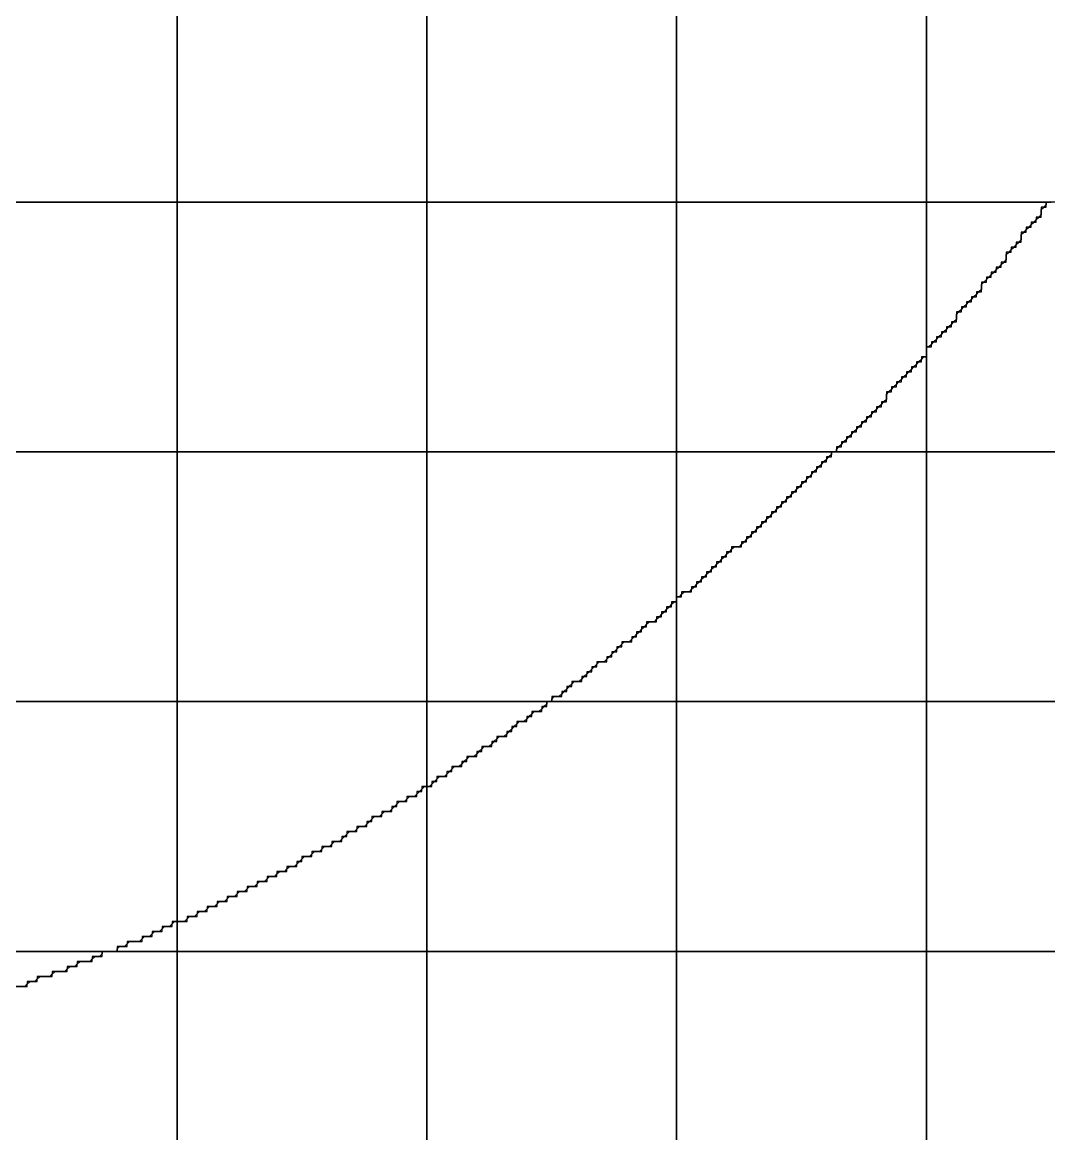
# Model space of a CAD drawing. Header units: metres. Extents: x -2.2 to 1, y -5.2 to 5.1.
# Drawn here: x 0.05 to 0.563, y -4.252 to -3.696 of the extents above; entities that cross this region are included whole.
import ezdxf

# ---------------------------------------------------------------- set-up
doc = ezdxf.new("R2010")
doc.units = ezdxf.units.M

msp = doc.modelspace()

# ---------------------------------------------------------------- linework, layer by layer
at = {"layer": '7', "color": 1}
for points in [[(0.00207, -3.7855, 0), (0.12707, -3.7855, 0), (0.12707, -3.6605, 0), (0.04707, -3.6605, 0)], [(0.12707, -3.7855, 0), (0.25207, -3.7855, 0), (0.25207, -3.6605, 0), (0.12707, -3.6605, 0), (0.12707, -3.7855, 0)], [(0.25207, -3.7855, 0), (0.37707, -3.7855, 0), (0.37707, -3.6605, 0), (0.25207, -3.6605, 0), (0.25207, -3.7855, 0)], [(0.37707, -3.7855, 0), (0.50207, -3.7855, 0), (0.50207, -3.6605, 0), (0.37707, -3.6605, 0), (0.37707, -3.7855, 0)], [(0.50207, -3.6605, 0), (0.50207, -3.7855, 0)], [(0.00207, -3.9105, 0), (0.12707, -3.9105, 0), (0.12707, -3.7855, 0), (0.00207, -3.7855, 0), (0.00207, -3.9105, 0)], [(0.12707, -3.9105, 0), (0.25207, -3.9105, 0), (0.25207, -3.7855, 0), (0.12707, -3.7855, 0), (0.12707, -3.9105, 0)], [(0.25207, -3.9105, 0), (0.37707, -3.9105, 0), (0.37707, -3.7855, 0), (0.25207, -3.7855, 0), (0.25207, -3.9105, 0)], [(0.37707, -3.9105, 0), (0.45707, -3.9105, 0), (0.45707, -3.90925, 0), (0.45832, -3.908, 0), (0.45957, -3.908, 0), (0.45957, -3.90675, 0), (0.46082, -3.9055, 0), (0.46207, -3.9055, 0), (0.46207, -3.90425, 0), (0.46332, -3.903, 0), (0.46457, -3.903, 0), (0.46457, -3.90175, 0), (0.46582, -3.9005, 0), (0.46707, -3.9005, 0), (0.46707, -3.89925, 0), (0.46832, -3.898, 0), (0.46957, -3.898, 0), (0.46957, -3.89675, 0), (0.47082, -3.8955, 0), (0.47207, -3.8955, 0), (0.47207, -3.89425, 0), (0.47332, -3.893, 0), (0.47457, -3.893, 0), (0.47457, -3.89175, 0), (0.47582, -3.8905, 0), (0.47707, -3.8905, 0), (0.47707, -3.88925, 0), (0.47832, -3.888, 0), (0.47957, -3.888, 0), (0.47957, -3.88675, 0), (0.48082, -3.8855, 0), (0.48207, -3.8855, 0), (0.48207, -3.88175, 0), (0.48332, -3.8805, 0), (0.48457, -3.8805, 0), (0.48457, -3.87925, 0), (0.48582, -3.878, 0), (0.48707, -3.878, 0), (0.48707, -3.87675, 0), (0.48832, -3.8755, 0), (0.48957, -3.8755, 0), (0.48957, -3.87425, 0), (0.49082, -3.873, 0), (0.49207, -3.873, 0), (0.49207, -3.87175, 0), (0.49332, -3.8705, 0), (0.49457, -3.8705, 0), (0.49457, -3.86925, 0), (0.49582, -3.868, 0), (0.49707, -3.868, 0), (0.49707, -3.86675, 0), (0.49832, -3.8655, 0), (0.49957, -3.8655, 0), (0.49957, -3.86425, 0), (0.50082, -3.863, 0), (0.50207, -3.863, 0), (0.50207, -3.7855, 0), (0.37707, -3.7855, 0), (0.37707, -3.9105, 0)], [(0.50207, -3.858, 0), (0.50457, -3.858, 0), (0.50457, -3.85675, 0), (0.50582, -3.8555, 0), (0.50707, -3.8555, 0), (0.50707, -3.85425, 0), (0.50832, -3.853, 0), (0.50957, -3.853, 0), (0.50957, -3.85175, 0), (0.51082, -3.8505, 0), (0.51207, -3.8505, 0), (0.51207, -3.84925, 0), (0.51332, -3.848, 0), (0.51457, -3.848, 0), (0.51457, -3.84675, 0), (0.51582, -3.8455, 0), (0.51707, -3.8455, 0), (0.51707, -3.84175, 0), (0.51832, -3.8405, 0), (0.51957, -3.8405, 0), (0.51957, -3.83925, 0), (0.52082, -3.838, 0), (0.52207, -3.838, 0), (0.52207, -3.83675, 0), (0.52332, -3.8355, 0), (0.52457, -3.8355, 0), (0.52457, -3.83425, 0), (0.52582, -3.833, 0), (0.52707, -3.833, 0), (0.52707, -3.83175, 0), (0.52832, -3.8305, 0), (0.52957, -3.8305, 0), (0.52957, -3.82675, 0), (0.53082, -3.8255, 0), (0.53207, -3.8255, 0), (0.53207, -3.82425, 0), (0.53332, -3.823, 0), (0.53457, -3.823, 0), (0.53457, -3.82175, 0), (0.53582, -3.8205, 0), (0.53707, -3.8205, 0), (0.53707, -3.81925, 0), (0.53832, -3.818, 0), (0.53957, -3.818, 0), (0.53957, -3.81675, 0), (0.54082, -3.8155, 0), (0.54207, -3.8155, 0), (0.54207, -3.81175, 0), (0.54332, -3.8105, 0), (0.54457, -3.8105, 0), (0.54457, -3.80925, 0), (0.54582, -3.808, 0), (0.54707, -3.808, 0), (0.54707, -3.80675, 0), (0.54832, -3.8055, 0), (0.54957, -3.8055, 0), (0.54957, -3.80175, 0), (0.55082, -3.8005, 0), (0.55207, -3.8005, 0), (0.55207, -3.79925, 0), (0.55332, -3.798, 0), (0.55457, -3.798, 0), (0.55457, -3.79675, 0), (0.55582, -3.7955, 0), (0.55707, -3.7955, 0), (0.55707, -3.79425, 0), (0.55832, -3.793, 0), (0.55957, -3.793, 0), (0.55957, -3.78925, 0), (0.56082, -3.788, 0), (0.56207, -3.788, 0), (0.56207, -3.7855, 0), (0.50207, -3.7855, 0), (0.50207, -3.858, 0)], [(0.50207, -3.7855, 0), (0.56457, -3.7855, 0)], [(0.00207, -4.0355, 0), (0.12707, -4.0355, 0), (0.12707, -3.9105, 0), (0.00207, -3.9105, 0), (0.00207, -4.0355, 0)], [(0.12707, -4.0355, 0), (0.25207, -4.0355, 0), (0.25207, -3.9105, 0), (0.12707, -3.9105, 0), (0.12707, -4.0355, 0)], [(0.25207, -4.0355, 0), (0.31457, -4.0355, 0), (0.31457, -4.03425, 0), (0.31582, -4.033, 0), (0.31957, -4.033, 0), (0.31957, -4.03175, 0), (0.32082, -4.0305, 0), (0.32207, -4.0305, 0), (0.32207, -4.02925, 0), (0.32332, -4.028, 0), (0.32457, -4.028, 0), (0.32457, -4.02675, 0), (0.32582, -4.0255, 0), (0.32957, -4.0255, 0), (0.32957, -4.02425, 0), (0.33082, -4.023, 0), (0.33207, -4.023, 0), (0.33207, -4.02175, 0), (0.33332, -4.0205, 0), (0.33457, -4.0205, 0), (0.33457, -4.01925, 0), (0.33582, -4.018, 0), (0.33707, -4.018, 0), (0.33707, -4.01675, 0), (0.33832, -4.0155, 0), (0.34207, -4.0155, 0), (0.34207, -4.01425, 0), (0.34332, -4.013, 0), (0.34457, -4.013, 0), (0.34457, -4.01175, 0), (0.34582, -4.0105, 0), (0.34707, -4.0105, 0), (0.34707, -4.00925, 0), (0.34832, -4.008, 0), (0.34957, -4.008, 0), (0.34957, -4.00675, 0), (0.35082, -4.0055, 0), (0.35457, -4.0055, 0), (0.35457, -4.00425, 0), (0.35582, -4.003, 0), (0.35707, -4.003, 0), (0.35707, -4.00175, 0), (0.35832, -4.0005, 0), (0.35957, -4.0005, 0), (0.35957, -3.99925, 0), (0.36082, -3.998, 0), (0.36207, -3.998, 0), (0.36207, -3.99675, 0), (0.36332, -3.9955, 0), (0.36707, -3.9955, 0), (0.36707, -3.99425, 0), (0.36832, -3.993, 0), (0.36957, -3.993, 0), (0.36957, -3.99175, 0), (0.37082, -3.9905, 0), (0.37207, -3.9905, 0), (0.37207, -3.98925, 0), (0.37332, -3.988, 0), (0.37457, -3.988, 0), (0.37457, -3.98675, 0), (0.37582, -3.9855, 0), (0.37707, -3.9855, 0), (0.37707, -3.9105, 0), (0.25207, -3.9105, 0), (0.25207, -4.0355, 0)], [(0.37707, -3.983, 0), (0.37957, -3.983, 0), (0.37957, -3.98175, 0), (0.38082, -3.9805, 0), (0.38457, -3.9805, 0), (0.38457, -3.97925, 0), (0.38582, -3.978, 0), (0.38707, -3.978, 0), (0.38707, -3.97675, 0), (0.38832, -3.9755, 0), (0.38957, -3.9755, 0), (0.38957, -3.97425, 0), (0.39082, -3.973, 0), (0.39207, -3.973, 0), (0.39207, -3.97175, 0), (0.39332, -3.9705, 0), (0.39457, -3.9705, 0), (0.39457, -3.96925, 0), (0.39582, -3.968, 0), (0.39707, -3.968, 0), (0.39707, -3.96675, 0), (0.39832, -3.9655, 0), (0.39957, -3.9655, 0), (0.39957, -3.96425, 0), (0.40082, -3.963, 0), (0.40207, -3.963, 0), (0.40207, -3.96175, 0), (0.40332, -3.9605, 0), (0.40457, -3.9605, 0), (0.40457, -3.95925, 0), (0.40582, -3.958, 0), (0.40957, -3.958, 0), (0.40957, -3.95675, 0), (0.41082, -3.9555, 0), (0.41207, -3.9555, 0), (0.41207, -3.95425, 0), (0.41332, -3.953, 0), (0.41457, -3.953, 0), (0.41457, -3.95175, 0), (0.41582, -3.9505, 0), (0.41707, -3.9505, 0), (0.41707, -3.94925, 0), (0.41832, -3.948, 0), (0.41957, -3.948, 0), (0.41957, -3.94675, 0), (0.42082, -3.9455, 0), (0.42207, -3.9455, 0), (0.42207, -3.94425, 0), (0.42332, -3.943, 0), (0.42457, -3.943, 0), (0.42457, -3.94175, 0), (0.42582, -3.9405, 0), (0.42707, -3.9405, 0), (0.42707, -3.93925, 0), (0.42832, -3.938, 0), (0.42957, -3.938, 0), (0.42957, -3.93675, 0), (0.43082, -3.9355, 0), (0.43207, -3.9355, 0), (0.43207, -3.93425, 0), (0.43332, -3.933, 0), (0.43457, -3.933, 0), (0.43457, -3.93175, 0), (0.43582, -3.9305, 0), (0.43707, -3.9305, 0), (0.43707, -3.92925, 0), (0.43832, -3.928, 0), (0.43957, -3.928, 0), (0.43957, -3.92675, 0), (0.44082, -3.9255, 0), (0.44207, -3.9255, 0), (0.44207, -3.92425, 0), (0.44332, -3.923, 0), (0.44457, -3.923, 0), (0.44457, -3.92175, 0), (0.44582, -3.9205, 0), (0.44707, -3.9205, 0), (0.44707, -3.91925, 0), (0.44832, -3.918, 0), (0.44957, -3.918, 0), (0.44957, -3.91675, 0), (0.45082, -3.9155, 0), (0.45207, -3.9155, 0), (0.45207, -3.91425, 0), (0.45332, -3.913, 0), (0.45457, -3.913, 0), (0.45457, -3.9105, 0), (0.37707, -3.9105, 0), (0.37707, -3.983, 0)], [(0.00207, -4.1605, 0), (0.09707, -4.1605, 0), (0.09707, -4.15925, 0), (0.09832, -4.158, 0), (0.10207, -4.158, 0), (0.10207, -4.15675, 0), (0.10332, -4.1555, 0), (0.10957, -4.1555, 0), (0.10957, -4.15425, 0), (0.11082, -4.153, 0), (0.11457, -4.153, 0), (0.11457, -4.15175, 0), (0.11582, -4.1505, 0), (0.11957, -4.1505, 0), (0.11957, -4.14925, 0), (0.12082, -4.148, 0), (0.12457, -4.148, 0), (0.12457, -4.14675, 0), (0.12582, -4.1455, 0), (0.12707, -4.1455, 0), (0.12707, -4.0355, 0), (0.00207, -4.0355, 0), (0.00207, -4.1605, 0)], [(0.12707, -4.1455, 0), (0.13207, -4.1455, 0), (0.13207, -4.14425, 0), (0.13332, -4.143, 0), (0.13707, -4.143, 0), (0.13707, -4.14175, 0), (0.13832, -4.1405, 0), (0.14207, -4.1405, 0), (0.14207, -4.13925, 0), (0.14332, -4.138, 0), (0.14707, -4.138, 0), (0.14707, -4.13675, 0), (0.14832, -4.1355, 0), (0.15207, -4.1355, 0), (0.15207, -4.13425, 0), (0.15332, -4.133, 0), (0.15707, -4.133, 0), (0.15707, -4.13175, 0), (0.15832, -4.1305, 0), (0.16207, -4.1305, 0), (0.16207, -4.12925, 0), (0.16332, -4.128, 0), (0.16707, -4.128, 0), (0.16707, -4.12675, 0), (0.16832, -4.1255, 0), (0.17207, -4.1255, 0), (0.17207, -4.12425, 0), (0.17332, -4.123, 0), (0.17707, -4.123, 0), (0.17707, -4.12175, 0), (0.17832, -4.1205, 0), (0.18207, -4.1205, 0), (0.18207, -4.11925, 0), (0.18332, -4.118, 0), (0.18707, -4.118, 0), (0.18707, -4.11675, 0), (0.18832, -4.1155, 0), (0.18957, -4.1155, 0), (0.18957, -4.11425, 0), (0.19082, -4.113, 0), (0.19457, -4.113, 0), (0.19457, -4.11175, 0), (0.19582, -4.1105, 0), (0.19957, -4.1105, 0), (0.19957, -4.10925, 0), (0.20082, -4.108, 0), (0.20457, -4.108, 0), (0.20457, -4.10675, 0), (0.20582, -4.1055, 0), (0.20957, -4.1055, 0), (0.20957, -4.10425, 0), (0.21082, -4.103, 0), (0.21207, -4.103, 0), (0.21207, -4.10175, 0), (0.21332, -4.1005, 0), (0.21707, -4.1005, 0), (0.21707, -4.09925, 0), (0.21832, -4.098, 0), (0.22207, -4.098, 0), (0.22207, -4.09675, 0), (0.22332, -4.0955, 0), (0.22457, -4.0955, 0), (0.22457, -4.09425, 0), (0.22582, -4.093, 0), (0.22957, -4.093, 0), (0.22957, -4.09175, 0), (0.23082, -4.0905, 0), (0.23457, -4.0905, 0), (0.23457, -4.08925, 0), (0.23582, -4.088, 0), (0.23707, -4.088, 0), (0.23707, -4.08675, 0), (0.23832, -4.0855, 0), (0.24207, -4.0855, 0), (0.24207, -4.08425, 0), (0.24332, -4.083, 0), (0.24707, -4.083, 0), (0.24707, -4.08175, 0), (0.24832, -4.0805, 0), (0.24957, -4.0805, 0), (0.24957, -4.07925, 0), (0.25082, -4.078, 0), (0.25207, -4.078, 0), (0.25207, -4.0355, 0), (0.12707, -4.0355, 0), (0.12707, -4.1455, 0)], [(0.25207, -4.078, 0), (0.25457, -4.078, 0), (0.25457, -4.07675, 0), (0.25582, -4.0755, 0), (0.25707, -4.0755, 0), (0.25707, -4.07425, 0), (0.25832, -4.073, 0), (0.26207, -4.073, 0), (0.26207, -4.07175, 0), (0.26332, -4.0705, 0), (0.26457, -4.0705, 0), (0.26457, -4.06925, 0), (0.26582, -4.068, 0), (0.26957, -4.068, 0), (0.26957, -4.06675, 0), (0.27082, -4.0655, 0), (0.27207, -4.0655, 0), (0.27207, -4.06425, 0), (0.27332, -4.063, 0), (0.27707, -4.063, 0), (0.27707, -4.06175, 0), (0.27832, -4.0605, 0), (0.27957, -4.0605, 0), (0.27957, -4.05925, 0), (0.28082, -4.058, 0), (0.28457, -4.058, 0), (0.28457, -4.05675, 0), (0.28582, -4.0555, 0), (0.28707, -4.0555, 0), (0.28707, -4.05425, 0), (0.28832, -4.053, 0), (0.29207, -4.053, 0), (0.29207, -4.05175, 0), (0.29332, -4.0505, 0), (0.29457, -4.0505, 0), (0.29457, -4.04925, 0), (0.29582, -4.048, 0), (0.29707, -4.048, 0), (0.29707, -4.04675, 0), (0.29832, -4.0455, 0), (0.30207, -4.0455, 0), (0.30207, -4.04425, 0), (0.30332, -4.043, 0), (0.30457, -4.043, 0), (0.30457, -4.04175, 0), (0.30582, -4.0405, 0), (0.30957, -4.0405, 0), (0.30957, -4.03925, 0), (0.31082, -4.038, 0), (0.31207, -4.038, 0), (0.31207, -4.0355, 0), (0.25207, -4.0355, 0), (0.25207, -4.078, 0)], [(0.04582, -4.178, 0), (0.05207, -4.178, 0), (0.05207, -4.17675, 0), (0.05332, -4.1755, 0), (0.05707, -4.1755, 0), (0.05707, -4.17425, 0), (0.05832, -4.173, 0), (0.06457, -4.173, 0), (0.06457, -4.17175, 0), (0.06582, -4.1705, 0), (0.07207, -4.1705, 0), (0.07207, -4.16925, 0), (0.07332, -4.168, 0), (0.07707, -4.168, 0), (0.07707, -4.16675, 0), (0.07832, -4.1655, 0), (0.08457, -4.1655, 0), (0.08457, -4.16425, 0), (0.08582, -4.163, 0), (0.08957, -4.163, 0), (0.08957, -4.1605, 0), (0.00207, -4.1605, 0)]]:
    msp.add_polyline3d(points, dxfattribs=at)
at = {"layer": '8', "color": 3}
for points in [[(0.62707, -3.7855, 0), (0.56207, -3.7855, 0), (0.56207, -3.78675, 0), (0.56082, -3.788, 0), (0.55957, -3.788, 0), (0.55957, -3.79175, 0), (0.55832, -3.793, 0), (0.55707, -3.793, 0), (0.55707, -3.79425, 0), (0.55582, -3.7955, 0), (0.55457, -3.7955, 0), (0.55457, -3.79675, 0), (0.55332, -3.798, 0), (0.55207, -3.798, 0), (0.55207, -3.79925, 0), (0.55082, -3.8005, 0), (0.54957, -3.8005, 0), (0.54957, -3.80425, 0), (0.54832, -3.8055, 0), (0.54707, -3.8055, 0), (0.54707, -3.80675, 0), (0.54582, -3.808, 0), (0.54457, -3.808, 0), (0.54457, -3.80925, 0), (0.54332, -3.8105, 0), (0.54207, -3.8105, 0), (0.54207, -3.81425, 0), (0.54082, -3.8155, 0), (0.53957, -3.8155, 0), (0.53957, -3.81675, 0), (0.53832, -3.818, 0), (0.53707, -3.818, 0), (0.53707, -3.81925, 0), (0.53582, -3.8205, 0), (0.53457, -3.8205, 0), (0.53457, -3.82175, 0), (0.53332, -3.823, 0), (0.53207, -3.823, 0), (0.53207, -3.82425, 0), (0.53082, -3.8255, 0), (0.52957, -3.8255, 0), (0.52957, -3.82925, 0), (0.52832, -3.8305, 0), (0.52707, -3.8305, 0), (0.52707, -3.83175, 0), (0.52582, -3.833, 0), (0.52457, -3.833, 0), (0.52457, -3.83425, 0), (0.52332, -3.8355, 0), (0.52207, -3.8355, 0), (0.52207, -3.83675, 0), (0.52082, -3.838, 0), (0.51957, -3.838, 0), (0.51957, -3.83925, 0), (0.51832, -3.8405, 0), (0.51707, -3.8405, 0), (0.51707, -3.84425, 0), (0.51582, -3.8455, 0), (0.51457, -3.8455, 0), (0.51457, -3.84675, 0), (0.51332, -3.848, 0), (0.51207, -3.848, 0), (0.51207, -3.84925, 0), (0.51082, -3.8505, 0), (0.50957, -3.8505, 0), (0.50957, -3.85175, 0), (0.50832, -3.853, 0), (0.50707, -3.853, 0), (0.50707, -3.85425, 0), (0.50582, -3.8555, 0), (0.50457, -3.8555, 0), (0.50457, -3.85675, 0), (0.50332, -3.858, 0), (0.50207, -3.858, 0), (0.50207, -3.9105, 0)], [(0.45707, -3.9105, 0), (0.50207, -3.9105, 0), (0.50207, -3.863, 0), (0.49957, -3.863, 0), (0.49957, -3.86425, 0), (0.49832, -3.8655, 0), (0.49707, -3.8655, 0), (0.49707, -3.86675, 0), (0.49582, -3.868, 0), (0.49457, -3.868, 0), (0.49457, -3.86925, 0), (0.49332, -3.8705, 0), (0.49207, -3.8705, 0), (0.49207, -3.87175, 0), (0.49082, -3.873, 0), (0.48957, -3.873, 0), (0.48957, -3.87425, 0), (0.48832, -3.8755, 0), (0.48707, -3.8755, 0), (0.48707, -3.87675, 0), (0.48582, -3.878, 0), (0.48457, -3.878, 0), (0.48457, -3.87925, 0), (0.48332, -3.8805, 0), (0.48207, -3.8805, 0), (0.48207, -3.88425, 0), (0.48082, -3.8855, 0), (0.47957, -3.8855, 0), (0.47957, -3.88675, 0), (0.47832, -3.888, 0), (0.47707, -3.888, 0), (0.47707, -3.88925, 0), (0.47582, -3.8905, 0), (0.47457, -3.8905, 0), (0.47457, -3.89175, 0), (0.47332, -3.893, 0), (0.47207, -3.893, 0), (0.47207, -3.89425, 0), (0.47082, -3.8955, 0), (0.46957, -3.8955, 0), (0.46957, -3.89675, 0), (0.46832, -3.898, 0), (0.46707, -3.898, 0), (0.46707, -3.89925, 0), (0.46582, -3.9005, 0), (0.46457, -3.9005, 0), (0.46457, -3.90175, 0), (0.46332, -3.903, 0), (0.46207, -3.903, 0), (0.46207, -3.90425, 0), (0.46082, -3.9055, 0), (0.45957, -3.9055, 0), (0.45957, -3.90675, 0), (0.45832, -3.908, 0), (0.45707, -3.908, 0), (0.45707, -3.9105, 0)], [(0.37707, -4.0355, 0), (0.50207, -4.0355, 0), (0.50207, -3.9105, 0), (0.45457, -3.9105, 0), (0.45457, -3.91175, 0), (0.45332, -3.913, 0), (0.45207, -3.913, 0), (0.45207, -3.91425, 0), (0.45082, -3.9155, 0), (0.44957, -3.9155, 0), (0.44957, -3.91675, 0), (0.44832, -3.918, 0), (0.44707, -3.918, 0), (0.44707, -3.91925, 0), (0.44582, -3.9205, 0), (0.44457, -3.9205, 0), (0.44457, -3.92175, 0), (0.44332, -3.923, 0), (0.44207, -3.923, 0), (0.44207, -3.92425, 0), (0.44082, -3.9255, 0), (0.43957, -3.9255, 0), (0.43957, -3.92675, 0), (0.43832, -3.928, 0), (0.43707, -3.928, 0), (0.43707, -3.92925, 0), (0.43582, -3.9305, 0), (0.43457, -3.9305, 0), (0.43457, -3.93175, 0), (0.43332, -3.933, 0), (0.43207, -3.933, 0), (0.43207, -3.93425, 0), (0.43082, -3.9355, 0), (0.42957, -3.9355, 0), (0.42957, -3.93675, 0), (0.42832, -3.938, 0), (0.42707, -3.938, 0), (0.42707, -3.93925, 0), (0.42582, -3.9405, 0), (0.42457, -3.9405, 0), (0.42457, -3.94175, 0), (0.42332, -3.943, 0), (0.42207, -3.943, 0), (0.42207, -3.94425, 0), (0.42082, -3.9455, 0), (0.41957, -3.9455, 0), (0.41957, -3.94675, 0), (0.41832, -3.948, 0), (0.41707, -3.948, 0), (0.41707, -3.94925, 0), (0.41582, -3.9505, 0), (0.41457, -3.9505, 0), (0.41457, -3.95175, 0), (0.41332, -3.953, 0), (0.41207, -3.953, 0), (0.41207, -3.95425, 0), (0.41082, -3.9555, 0), (0.40957, -3.9555, 0), (0.40957, -3.95675, 0), (0.40832, -3.958, 0), (0.40457, -3.958, 0), (0.40457, -3.95925, 0), (0.40332, -3.9605, 0), (0.40207, -3.9605, 0), (0.40207, -3.96175, 0), (0.40082, -3.963, 0), (0.39957, -3.963, 0), (0.39957, -3.96425, 0), (0.39832, -3.9655, 0), (0.39707, -3.9655, 0), (0.39707, -3.96675, 0), (0.39582, -3.968, 0), (0.39457, -3.968, 0), (0.39457, -3.96925, 0), (0.39332, -3.9705, 0), (0.39207, -3.9705, 0), (0.39207, -3.97175, 0), (0.39082, -3.973, 0), (0.38957, -3.973, 0), (0.38957, -3.97425, 0), (0.38832, -3.9755, 0), (0.38707, -3.9755, 0), (0.38707, -3.97675, 0), (0.38582, -3.978, 0), (0.38457, -3.978, 0), (0.38457, -3.97925, 0), (0.38332, -3.9805, 0), (0.37957, -3.9805, 0), (0.37957, -3.98175, 0), (0.37832, -3.983, 0), (0.37707, -3.983, 0), (0.37707, -4.0355, 0)], [(0.50207, -4.0355, 0), (0.62707, -4.0355, 0), (0.62707, -3.9105, 0), (0.50207, -3.9105, 0), (0.50207, -4.0355, 0)], [(0.50207, -3.9105, 0), (0.62707, -3.9105, 0)], [(0.31457, -4.0355, 0), (0.37707, -4.0355, 0), (0.37707, -3.9855, 0), (0.37457, -3.9855, 0), (0.37457, -3.98675, 0), (0.37332, -3.988, 0), (0.37207, -3.988, 0), (0.37207, -3.98925, 0), (0.37082, -3.9905, 0), (0.36957, -3.9905, 0), (0.36957, -3.99175, 0), (0.36832, -3.993, 0), (0.36707, -3.993, 0), (0.36707, -3.99425, 0), (0.36582, -3.9955, 0), (0.36207, -3.9955, 0), (0.36207, -3.99675, 0), (0.36082, -3.998, 0), (0.35957, -3.998, 0), (0.35957, -3.99925, 0), (0.35832, -4.0005, 0), (0.35707, -4.0005, 0), (0.35707, -4.00175, 0), (0.35582, -4.003, 0), (0.35457, -4.003, 0), (0.35457, -4.00425, 0), (0.35332, -4.0055, 0), (0.34957, -4.0055, 0), (0.34957, -4.00675, 0), (0.34832, -4.008, 0), (0.34707, -4.008, 0), (0.34707, -4.00925, 0), (0.34582, -4.0105, 0), (0.34457, -4.0105, 0), (0.34457, -4.01175, 0), (0.34332, -4.013, 0), (0.34207, -4.013, 0), (0.34207, -4.01425, 0), (0.34082, -4.0155, 0), (0.33707, -4.0155, 0), (0.33707, -4.01675, 0), (0.33582, -4.018, 0), (0.33457, -4.018, 0), (0.33457, -4.01925, 0), (0.33332, -4.0205, 0), (0.33207, -4.0205, 0), (0.33207, -4.02175, 0), (0.33082, -4.023, 0), (0.32957, -4.023, 0), (0.32957, -4.02425, 0), (0.32832, -4.0255, 0), (0.32457, -4.0255, 0), (0.32457, -4.02675, 0), (0.32332, -4.028, 0), (0.32207, -4.028, 0), (0.32207, -4.02925, 0), (0.32082, -4.0305, 0), (0.31957, -4.0305, 0), (0.31957, -4.03175, 0), (0.31832, -4.033, 0), (0.31457, -4.033, 0), (0.31457, -4.0355, 0)], [(0.25207, -4.1605, 0), (0.37707, -4.1605, 0), (0.37707, -4.0355, 0), (0.31207, -4.0355, 0), (0.31207, -4.03675, 0), (0.31082, -4.038, 0), (0.30957, -4.038, 0), (0.30957, -4.03925, 0), (0.30832, -4.0405, 0), (0.30457, -4.0405, 0), (0.30457, -4.04175, 0), (0.30332, -4.043, 0), (0.30207, -4.043, 0), (0.30207, -4.04425, 0), (0.30082, -4.0455, 0), (0.29707, -4.0455, 0), (0.29707, -4.04675, 0), (0.29582, -4.048, 0), (0.29457, -4.048, 0), (0.29457, -4.04925, 0), (0.29332, -4.0505, 0), (0.29207, -4.0505, 0), (0.29207, -4.05175, 0), (0.29082, -4.053, 0), (0.28707, -4.053, 0), (0.28707, -4.05425, 0), (0.28582, -4.0555, 0), (0.28457, -4.0555, 0), (0.28457, -4.05675, 0), (0.28332, -4.058, 0), (0.27957, -4.058, 0), (0.27957, -4.05925, 0), (0.27832, -4.0605, 0), (0.27707, -4.0605, 0), (0.27707, -4.06175, 0), (0.27582, -4.063, 0), (0.27207, -4.063, 0), (0.27207, -4.06425, 0), (0.27082, -4.0655, 0), (0.26957, -4.0655, 0), (0.26957, -4.06675, 0), (0.26832, -4.068, 0), (0.26457, -4.068, 0), (0.26457, -4.06925, 0), (0.26332, -4.0705, 0), (0.26207, -4.0705, 0), (0.26207, -4.07175, 0), (0.26082, -4.073, 0), (0.25707, -4.073, 0), (0.25707, -4.07425, 0), (0.25582, -4.0755, 0), (0.25457, -4.0755, 0), (0.25457, -4.07675, 0), (0.25332, -4.078, 0), (0.25207, -4.078, 0), (0.25207, -4.1605, 0)], [(0.37707, -4.1605, 0), (0.50207, -4.1605, 0), (0.50207, -4.0355, 0), (0.37707, -4.0355, 0), (0.37707, -4.1605, 0)], [(0.50207, -4.1605, 0), (0.62707, -4.1605, 0), (0.62707, -4.0355, 0), (0.50207, -4.0355, 0), (0.50207, -4.1605, 0)], [(0.12707, -4.1605, 0), (0.25207, -4.1605, 0), (0.25207, -4.078, 0), (0.24957, -4.078, 0), (0.24957, -4.07925, 0), (0.24832, -4.0805, 0), (0.24707, -4.0805, 0), (0.24707, -4.08175, 0), (0.24582, -4.083, 0), (0.24207, -4.083, 0), (0.24207, -4.08425, 0), (0.24082, -4.0855, 0), (0.23707, -4.0855, 0), (0.23707, -4.08675, 0), (0.23582, -4.088, 0), (0.23457, -4.088, 0), (0.23457, -4.08925, 0), (0.23332, -4.0905, 0), (0.22957, -4.0905, 0), (0.22957, -4.09175, 0), (0.22832, -4.093, 0), (0.22457, -4.093, 0), (0.22457, -4.09425, 0), (0.22332, -4.0955, 0), (0.22207, -4.0955, 0), (0.22207, -4.09675, 0), (0.22082, -4.098, 0), (0.21707, -4.098, 0), (0.21707, -4.09925, 0), (0.21582, -4.1005, 0), (0.21207, -4.1005, 0), (0.21207, -4.10175, 0), (0.21082, -4.103, 0), (0.20957, -4.103, 0), (0.20957, -4.10425, 0), (0.20832, -4.1055, 0), (0.20457, -4.1055, 0), (0.20457, -4.10675, 0), (0.20332, -4.108, 0), (0.19957, -4.108, 0), (0.19957, -4.10925, 0), (0.19832, -4.1105, 0), (0.19457, -4.1105, 0), (0.19457, -4.11175, 0), (0.19332, -4.113, 0), (0.18957, -4.113, 0), (0.18957, -4.11425, 0), (0.18832, -4.1155, 0), (0.18707, -4.1155, 0), (0.18707, -4.11675, 0), (0.18582, -4.118, 0), (0.18207, -4.118, 0), (0.18207, -4.11925, 0), (0.18082, -4.1205, 0), (0.17707, -4.1205, 0), (0.17707, -4.12175, 0), (0.17582, -4.123, 0), (0.17207, -4.123, 0), (0.17207, -4.12425, 0), (0.17082, -4.1255, 0), (0.16707, -4.1255, 0), (0.16707, -4.12675, 0), (0.16582, -4.128, 0), (0.16207, -4.128, 0), (0.16207, -4.12925, 0), (0.16082, -4.1305, 0), (0.15707, -4.1305, 0), (0.15707, -4.13175, 0), (0.15582, -4.133, 0), (0.15207, -4.133, 0), (0.15207, -4.13425, 0), (0.15082, -4.1355, 0), (0.14707, -4.1355, 0), (0.14707, -4.13675, 0), (0.14582, -4.138, 0), (0.14207, -4.138, 0), (0.14207, -4.13925, 0), (0.14082, -4.1405, 0), (0.13707, -4.1405, 0), (0.13707, -4.14175, 0), (0.13582, -4.143, 0), (0.13207, -4.143, 0), (0.13207, -4.14425, 0), (0.13082, -4.1455, 0), (0.12707, -4.1455, 0), (0.12707, -4.1605, 0)], [(0.09707, -4.1605, 0), (0.12707, -4.1605, 0), (0.12707, -4.1455, 0), (0.12457, -4.1455, 0), (0.12457, -4.14675, 0), (0.12332, -4.148, 0), (0.11957, -4.148, 0), (0.11957, -4.14925, 0), (0.11832, -4.1505, 0), (0.11457, -4.1505, 0), (0.11457, -4.15175, 0), (0.11332, -4.153, 0), (0.10957, -4.153, 0), (0.10957, -4.15425, 0), (0.10832, -4.1555, 0), (0.10207, -4.1555, 0), (0.10207, -4.15675, 0), (0.10082, -4.158, 0), (0.09707, -4.158, 0), (0.09707, -4.1605, 0)], [(0.12707, -4.2855, 0), (0.12707, -4.1605, 0), (0.08957, -4.1605, 0), (0.08957, -4.16175, 0), (0.08832, -4.163, 0), (0.08457, -4.163, 0), (0.08457, -4.16425, 0), (0.08332, -4.1655, 0), (0.07707, -4.1655, 0), (0.07707, -4.16675, 0), (0.07582, -4.168, 0), (0.07207, -4.168, 0), (0.07207, -4.16925, 0), (0.07082, -4.1705, 0), (0.06457, -4.1705, 0), (0.06457, -4.17175, 0), (0.06332, -4.173, 0), (0.05707, -4.173, 0), (0.05707, -4.17425, 0), (0.05582, -4.1755, 0), (0.05207, -4.1755, 0), (0.05207, -4.17675, 0), (0.05082, -4.178, 0), (0.04457, -4.178, 0)], [(0.12707, -4.2855, 0), (0.25207, -4.2855, 0), (0.25207, -4.1605, 0), (0.12707, -4.1605, 0), (0.12707, -4.2855, 0)], [(0.25207, -4.2855, 0), (0.37707, -4.2855, 0), (0.37707, -4.1605, 0), (0.25207, -4.1605, 0), (0.25207, -4.2855, 0)], [(0.37707, -4.2855, 0), (0.50207, -4.2855, 0), (0.50207, -4.1605, 0), (0.37707, -4.1605, 0), (0.37707, -4.2855, 0)], [(0.62707, -4.253, 0), (0.62707, -4.1605, 0), (0.50207, -4.1605, 0), (0.50207, -4.2855, 0)]]:
    msp.add_polyline3d(points, dxfattribs=at)

doc.saveas('drawing.dxf')
